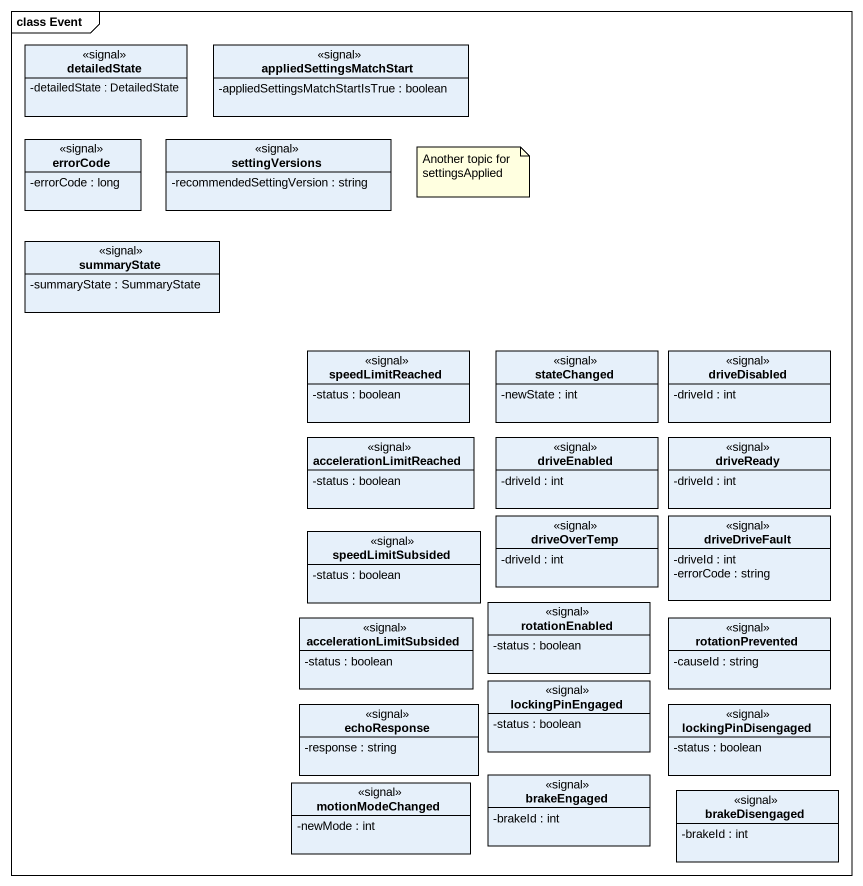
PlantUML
@startuml
mainframe class Event
hide circle
hide empty members
skinparam classAttributeIconSize 0
class detailedState <<signal>> {
  -detailedState : DetailedState
}
class appliedSettingsMatchStart <<signal>> {
  -appliedSettingsMatchStartIsTrue : boolean
}
class errorCode <<signal>> {
  -errorCode : long
}
class settingVersions <<signal>> {
  -recommendedSettingVersion : string
}
class summaryState <<signal>> {
  -summaryState : SummaryState
}
class speedLimitReached <<signal>> {
  -status : boolean
}
class stateChanged <<signal>> {
  -newState : int
}
class driveDisabled <<signal>> {
  -driveId : int
}
class accelerationLimitReached <<signal>> {
  -status : boolean
}
class driveEnabled <<signal>> {
  -driveId : int
}
class driveReady <<signal>> {
  -driveId : int
}
class speedLimitSubsided <<signal>> {
  -status : boolean
}
class driveOverTemp <<signal>> {
  -driveId : int
}
class driveDriveFault <<signal>> {
  -driveId : int
  -errorCode : string
}
class accelerationLimitSubsided <<signal>> {
  -status : boolean
}
class rotationEnabled <<signal>> {
  -status : boolean
}
class rotationPrevented <<signal>> {
  -causeId : string
}
class lockingPinEngaged <<signal>> {
  -status : boolean
}
class echoResponse <<signal>> {
  -response : string
}
class lockingPinDisengaged <<signal>> {
  -status : boolean
}
class motionModeChanged <<signal>> {
  -newMode : int
}
class brakeEngaged <<signal>> {
  -brakeId : int
}
class brakeDisengaged <<signal>> {
  -brakeId : int
}
note as N1
  Another topic for settingsApplied
end note
@enduml
